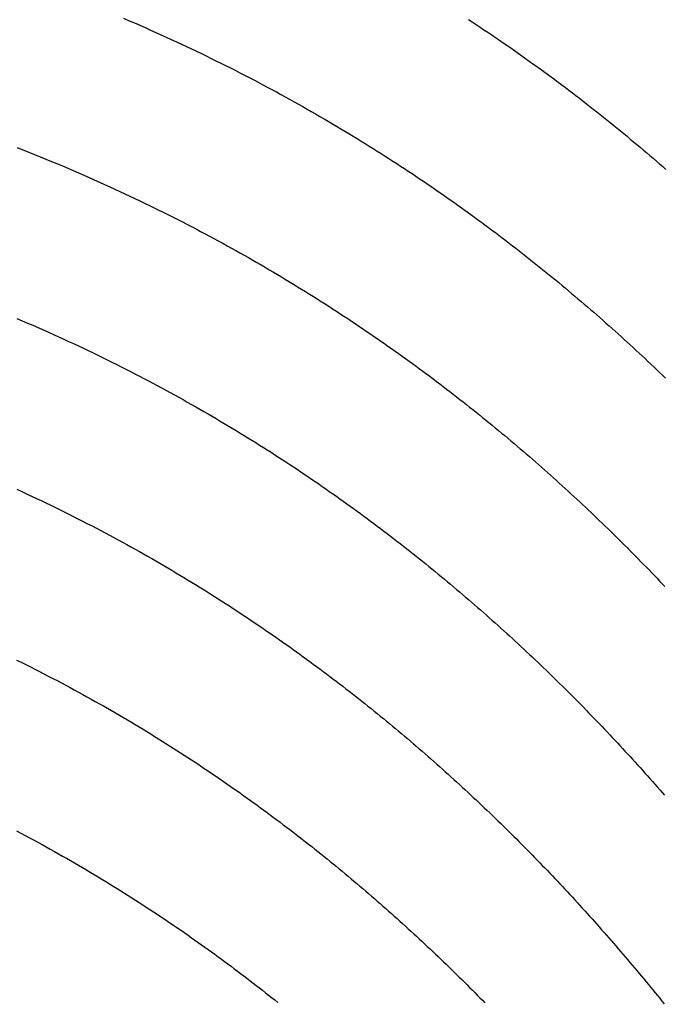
# Model space of a CAD drawing. Extents: x 201 to 397, y -170 to -3.
# Drawn here: x 322.34 to 343.72, y -93.46 to -60.91 of the extents above; entities that cross this region are included whole.
import ezdxf

# ---------------------------------------------------------------- set-up
doc = ezdxf.new("R2010")
doc.units = 0
doc.layers.add('MyLines', color=7, linetype='Continuous')

msp = doc.modelspace()

# ---------------------------------------------------------------- linework, layer by layer
at = {"layer": 'MyLines'}
for p, q in [((325.79, -60.868), (325.97, -60.946)), ((325.97, -60.946), (326.15, -61.023)), ((326.15, -61.023), (326.328, -61.1)), ((326.328, -61.1), (326.504, -61.178)), ((326.504, -61.178), (326.68, -61.256)), ((337.223, -60.902), (337.353, -60.988)), ((337.353, -60.988), (337.483, -61.073)), ((337.483, -61.073), (337.613, -61.159)), ((337.613, -61.159), (337.741, -61.245)), ((326.68, -61.256), (326.854, -61.333)), ((326.854, -61.333), (327.027, -61.411)), ((327.027, -61.411), (327.198, -61.489)), ((327.198, -61.489), (327.369, -61.567)), ((337.741, -61.245), (337.869, -61.331)), ((337.869, -61.331), (337.997, -61.417)), ((337.997, -61.417), (338.124, -61.503)), ((338.124, -61.503), (338.251, -61.589)), ((327.369, -61.567), (327.538, -61.646)), ((327.538, -61.646), (327.706, -61.724)), ((327.706, -61.724), (327.873, -61.802)), ((327.873, -61.802), (328.039, -61.881)), ((338.251, -61.589), (338.377, -61.676)), ((338.377, -61.676), (338.502, -61.762)), ((338.502, -61.762), (338.627, -61.849)), ((328.039, -61.881), (328.204, -61.959)), ((328.204, -61.959), (328.367, -62.038)), ((328.367, -62.038), (328.53, -62.117)), ((328.53, -62.117), (328.691, -62.196)), ((338.627, -61.849), (338.751, -61.936)), ((338.751, -61.936), (338.875, -62.023)), ((338.875, -62.023), (338.999, -62.11)), ((338.999, -62.11), (339.121, -62.197)), ((328.691, -62.196), (328.852, -62.275)), ((328.852, -62.275), (329.012, -62.354)), ((329.012, -62.354), (329.17, -62.433)), ((329.17, -62.433), (329.328, -62.512)), ((339.121, -62.197), (339.244, -62.284)), ((339.244, -62.284), (339.366, -62.372)), ((339.366, -62.372), (339.487, -62.459)), ((339.487, -62.459), (339.608, -62.547)), ((329.328, -62.512), (329.484, -62.592)), ((329.484, -62.592), (329.64, -62.671)), ((329.64, -62.671), (329.795, -62.751)), ((329.795, -62.751), (329.949, -62.83)), ((339.608, -62.547), (339.729, -62.635)), ((339.729, -62.635), (339.848, -62.723)), ((339.848, -62.723), (339.968, -62.811)), ((339.968, -62.811), (340.087, -62.899)), ((329.949, -62.83), (330.102, -62.91)), ((330.102, -62.91), (330.254, -62.99)), ((330.254, -62.99), (330.405, -63.07)), ((330.405, -63.07), (330.555, -63.15)), ((340.087, -62.899), (340.206, -62.987)), ((340.206, -62.987), (340.324, -63.076)), ((340.324, -63.076), (340.441, -63.164)), ((330.555, -63.15), (330.705, -63.23)), ((330.705, -63.23), (330.854, -63.311)), ((330.854, -63.311), (331.001, -63.391)), ((331.001, -63.391), (331.148, -63.471)), ((340.441, -63.164), (340.559, -63.253)), ((340.559, -63.253), (340.675, -63.342)), ((340.675, -63.342), (340.792, -63.43)), ((340.792, -63.43), (340.907, -63.519)), ((331.148, -63.471), (331.295, -63.552)), ((331.295, -63.552), (331.44, -63.633)), ((331.44, -63.633), (331.585, -63.714)), ((331.585, -63.714), (331.729, -63.794)), ((331.729, -63.794), (331.872, -63.875)), ((340.907, -63.519), (341.023, -63.609)), ((341.023, -63.609), (341.138, -63.698)), ((341.138, -63.698), (341.252, -63.787)), ((341.252, -63.787), (341.367, -63.877)), ((331.872, -63.875), (332.014, -63.957)), ((332.014, -63.957), (332.156, -64.038)), ((332.156, -64.038), (332.297, -64.119)), ((332.297, -64.119), (332.437, -64.201)), ((341.367, -63.877), (341.48, -63.966)), ((341.48, -63.966), (341.594, -64.056)), ((341.594, -64.056), (341.707, -64.146)), ((332.437, -64.201), (332.576, -64.282)), ((332.576, -64.282), (332.715, -64.364)), ((332.715, -64.364), (332.853, -64.445)), ((332.853, -64.445), (332.99, -64.527)), ((341.707, -64.146), (341.819, -64.236)), ((341.819, -64.236), (341.931, -64.326)), ((341.931, -64.326), (342.043, -64.417)), ((342.043, -64.417), (342.154, -64.507)), ((332.99, -64.527), (333.127, -64.609)), ((333.127, -64.609), (333.263, -64.691)), ((333.263, -64.691), (333.399, -64.773)), ((342.154, -64.507), (342.265, -64.598)), ((342.265, -64.598), (342.375, -64.688)), ((342.375, -64.688), (342.485, -64.779)), ((333.399, -64.773), (333.533, -64.856)), ((333.533, -64.856), (333.667, -64.938)), ((333.667, -64.938), (333.801, -65.02)), ((333.801, -65.02), (333.934, -65.103)), ((342.485, -64.779), (342.595, -64.87)), ((342.595, -64.87), (342.704, -64.961)), ((342.704, -64.961), (342.813, -65.052)), ((342.813, -65.052), (342.922, -65.143)), ((322.258, -65.156), (322.451, -65.232)), ((322.451, -65.232), (322.642, -65.308)), ((322.642, -65.308), (322.832, -65.383)), ((322.832, -65.383), (323.02, -65.459)), ((333.934, -65.103), (334.066, -65.186)), ((334.066, -65.186), (334.197, -65.268)), ((334.197, -65.268), (334.328, -65.351)), ((334.328, -65.351), (334.459, -65.434)), ((342.922, -65.143), (343.03, -65.235)), ((343.03, -65.235), (343.138, -65.326)), ((343.138, -65.326), (343.245, -65.418)), ((343.245, -65.418), (343.352, -65.51)), ((323.02, -65.459), (323.206, -65.535)), ((323.206, -65.535), (323.391, -65.611)), ((323.391, -65.611), (323.574, -65.687)), ((323.574, -65.687), (323.756, -65.763)), ((334.459, -65.434), (334.589, -65.517)), ((334.589, -65.517), (334.718, -65.601)), ((334.718, -65.601), (334.846, -65.684)), ((334.846, -65.684), (334.974, -65.767)), ((343.352, -65.51), (343.459, -65.602)), ((343.459, -65.602), (343.565, -65.694)), ((343.565, -65.694), (343.671, -65.786)), ((323.756, -65.763), (323.936, -65.839)), ((323.936, -65.839), (324.115, -65.916)), ((324.115, -65.916), (324.292, -65.992)), ((324.292, -65.992), (324.468, -66.069)), ((324.468, -66.069), (324.643, -66.145)), ((334.974, -65.767), (335.102, -65.851)), ((335.102, -65.851), (335.229, -65.934)), ((335.229, -65.934), (335.355, -66.018)), ((335.355, -66.018), (335.481, -66.102)), ((343.671, -65.786), (343.777, -65.878)), ((324.643, -66.145), (324.816, -66.222)), ((324.816, -66.222), (324.988, -66.299)), ((324.988, -66.299), (325.159, -66.376)), ((325.159, -66.376), (325.329, -66.453)), ((335.481, -66.102), (335.606, -66.186)), ((335.606, -66.186), (335.731, -66.27)), ((335.731, -66.27), (335.855, -66.354)), ((335.855, -66.354), (335.979, -66.438)), ((325.329, -66.453), (325.497, -66.53)), ((325.497, -66.53), (325.664, -66.607)), ((325.664, -66.607), (325.83, -66.684)), ((325.83, -66.684), (325.995, -66.761)), ((335.979, -66.438), (336.102, -66.523)), ((336.102, -66.523), (336.224, -66.607)), ((336.224, -66.607), (336.346, -66.692)), ((336.346, -66.692), (336.468, -66.777)), ((325.995, -66.761), (326.158, -66.839)), ((326.158, -66.839), (326.321, -66.916)), ((326.321, -66.916), (326.482, -66.994)), ((326.482, -66.994), (326.642, -67.071)), ((336.468, -66.777), (336.589, -66.861)), ((336.589, -66.861), (336.71, -66.946)), ((336.71, -66.946), (336.83, -67.031)), ((336.83, -67.031), (336.949, -67.116)), ((326.642, -67.071), (326.802, -67.149)), ((326.802, -67.149), (326.96, -67.227)), ((326.96, -67.227), (327.117, -67.305)), ((327.117, -67.305), (327.273, -67.383)), ((336.949, -67.116), (337.068, -67.202)), ((337.068, -67.202), (337.187, -67.287)), ((337.187, -67.287), (337.305, -67.372)), ((337.305, -67.372), (337.423, -67.458)), ((327.273, -67.383), (327.428, -67.461)), ((327.428, -67.461), (327.583, -67.539)), ((327.583, -67.539), (327.736, -67.618)), ((327.736, -67.618), (327.888, -67.696)), ((327.888, -67.696), (328.04, -67.775)), ((337.423, -67.458), (337.54, -67.544)), ((337.54, -67.544), (337.657, -67.629)), ((337.657, -67.629), (337.773, -67.715)), ((328.04, -67.775), (328.19, -67.853)), ((328.19, -67.853), (328.34, -67.932)), ((328.34, -67.932), (328.488, -68.011)), ((328.488, -68.011), (328.636, -68.089)), ((337.773, -67.715), (337.889, -67.801)), ((337.889, -67.801), (338.004, -67.887)), ((338.004, -67.887), (338.119, -67.973)), ((338.119, -67.973), (338.234, -68.06)), ((328.636, -68.089), (328.783, -68.168)), ((328.783, -68.168), (328.929, -68.247)), ((328.929, -68.247), (329.075, -68.327)), ((329.075, -68.327), (329.219, -68.406)), ((338.234, -68.06), (338.348, -68.146)), ((338.348, -68.146), (338.461, -68.233)), ((338.461, -68.233), (338.575, -68.319)), ((338.575, -68.319), (338.687, -68.406)), ((329.219, -68.406), (329.363, -68.485)), ((329.363, -68.485), (329.506, -68.564)), ((329.506, -68.564), (329.648, -68.644)), ((329.648, -68.644), (329.789, -68.724)), ((338.687, -68.406), (338.8, -68.493)), ((338.8, -68.493), (338.912, -68.58)), ((338.912, -68.58), (339.023, -68.667)), ((339.023, -68.667), (339.134, -68.754)), ((329.789, -68.724), (329.93, -68.803)), ((329.93, -68.803), (330.069, -68.883)), ((330.069, -68.883), (330.208, -68.963)), ((330.208, -68.963), (330.347, -69.043)), ((339.134, -68.754), (339.245, -68.842)), ((339.245, -68.842), (339.355, -68.929)), ((339.355, -68.929), (339.465, -69.017)), ((330.347, -69.043), (330.484, -69.123)), ((330.484, -69.123), (330.621, -69.203)), ((330.621, -69.203), (330.758, -69.283)), ((330.758, -69.283), (330.893, -69.364)), ((339.465, -69.017), (339.575, -69.104)), ((339.575, -69.104), (339.684, -69.192)), ((339.684, -69.192), (339.793, -69.28)), ((339.793, -69.28), (339.901, -69.368)), ((330.893, -69.364), (331.028, -69.444)), ((331.028, -69.444), (331.162, -69.525)), ((331.162, -69.525), (331.295, -69.605)), ((331.295, -69.605), (331.428, -69.686)), ((339.901, -69.368), (340.009, -69.456)), ((340.009, -69.456), (340.117, -69.544)), ((340.117, -69.544), (340.224, -69.632)), ((340.224, -69.632), (340.331, -69.721)), ((331.428, -69.686), (331.56, -69.767)), ((331.56, -69.767), (331.692, -69.848)), ((331.692, -69.848), (331.823, -69.928)), ((331.823, -69.928), (331.953, -70.01)), ((340.331, -69.721), (340.437, -69.809)), ((340.437, -69.809), (340.543, -69.898)), ((340.543, -69.898), (340.649, -69.987)), ((331.953, -70.01), (332.083, -70.091)), ((332.083, -70.091), (332.212, -70.172)), ((332.212, -70.172), (332.34, -70.253)), ((332.34, -70.253), (332.468, -70.335)), ((340.649, -69.987), (340.754, -70.076)), ((340.754, -70.076), (340.859, -70.165)), ((340.859, -70.165), (340.964, -70.254)), ((340.964, -70.254), (341.068, -70.343)), ((332.468, -70.335), (332.595, -70.416)), ((332.595, -70.416), (332.722, -70.498)), ((332.722, -70.498), (332.848, -70.58)), ((332.848, -70.58), (332.973, -70.662)), ((341.068, -70.343), (341.172, -70.432)), ((341.172, -70.432), (341.276, -70.522)), ((341.276, -70.522), (341.379, -70.611)), ((341.379, -70.611), (341.482, -70.701)), ((322.25, -70.819), (322.428, -70.895)), ((322.428, -70.895), (322.604, -70.97)), ((332.973, -70.662), (333.098, -70.743)), ((333.098, -70.743), (333.223, -70.826)), ((333.223, -70.826), (333.347, -70.908)), ((333.347, -70.908), (333.47, -70.99)), ((341.482, -70.701), (341.584, -70.791)), ((341.584, -70.791), (341.686, -70.881)), ((341.686, -70.881), (341.788, -70.971)), ((322.604, -70.97), (322.779, -71.046)), ((322.779, -71.046), (322.953, -71.122)), ((322.953, -71.122), (323.125, -71.198)), ((323.125, -71.198), (323.296, -71.273)), ((323.296, -71.273), (323.465, -71.35)), ((333.47, -70.99), (333.593, -71.072)), ((333.593, -71.072), (333.715, -71.155)), ((333.715, -71.155), (333.836, -71.237)), ((333.836, -71.237), (333.958, -71.32)), ((341.788, -70.971), (341.89, -71.061)), ((341.89, -71.061), (341.991, -71.151)), ((341.991, -71.151), (342.092, -71.241)), ((342.092, -71.241), (342.192, -71.332)), ((323.465, -71.35), (323.633, -71.426)), ((323.633, -71.426), (323.8, -71.502)), ((323.8, -71.502), (323.965, -71.578)), ((323.965, -71.578), (324.13, -71.654)), ((333.958, -71.32), (334.078, -71.402)), ((334.078, -71.402), (334.198, -71.485)), ((334.198, -71.485), (334.318, -71.568)), ((334.318, -71.568), (334.437, -71.651)), ((342.192, -71.332), (342.293, -71.422)), ((342.293, -71.422), (342.392, -71.513)), ((342.392, -71.513), (342.492, -71.604)), ((342.492, -71.604), (342.591, -71.695)), ((324.13, -71.654), (324.293, -71.731)), ((324.293, -71.731), (324.455, -71.807)), ((324.455, -71.807), (324.616, -71.884)), ((324.616, -71.884), (324.775, -71.961)), ((334.437, -71.651), (334.556, -71.734)), ((334.556, -71.734), (334.674, -71.817)), ((334.674, -71.817), (334.791, -71.9)), ((334.791, -71.9), (334.909, -71.984)), ((342.591, -71.695), (342.69, -71.786)), ((342.69, -71.786), (342.789, -71.877)), ((342.789, -71.877), (342.887, -71.968)), ((324.775, -71.961), (324.934, -72.037)), ((324.934, -72.037), (325.092, -72.114)), ((325.092, -72.114), (325.248, -72.191)), ((325.248, -72.191), (325.403, -72.268)), ((334.909, -71.984), (335.025, -72.067)), ((335.025, -72.067), (335.141, -72.151)), ((335.141, -72.151), (335.257, -72.235)), ((335.257, -72.235), (335.372, -72.318)), ((342.887, -71.968), (342.985, -72.06)), ((342.985, -72.06), (343.083, -72.151)), ((343.083, -72.151), (343.18, -72.243)), ((343.18, -72.243), (343.277, -72.334)), ((325.403, -72.268), (325.558, -72.345)), ((325.558, -72.345), (325.711, -72.422)), ((325.711, -72.422), (325.863, -72.5)), ((325.863, -72.5), (326.015, -72.577)), ((326.015, -72.577), (326.165, -72.654)), ((335.372, -72.318), (335.487, -72.402)), ((335.487, -72.402), (335.602, -72.486)), ((335.602, -72.486), (335.715, -72.57)), ((335.715, -72.57), (335.829, -72.654)), ((343.277, -72.334), (343.374, -72.426)), ((343.374, -72.426), (343.471, -72.518)), ((343.471, -72.518), (343.567, -72.61)), ((326.165, -72.654), (326.315, -72.732)), ((326.315, -72.732), (326.463, -72.809)), ((326.463, -72.809), (326.611, -72.887)), ((326.611, -72.887), (326.758, -72.965)), ((335.829, -72.654), (335.942, -72.738)), ((335.942, -72.738), (336.054, -72.823)), ((336.054, -72.823), (336.167, -72.907)), ((336.167, -72.907), (336.278, -72.992)), ((343.567, -72.61), (343.663, -72.703)), ((343.663, -72.703), (343.758, -72.795)), ((326.758, -72.965), (326.904, -73.043)), ((326.904, -73.043), (327.049, -73.121)), ((327.049, -73.121), (327.193, -73.199)), ((327.193, -73.199), (327.336, -73.277)), ((336.278, -72.992), (336.39, -73.076)), ((336.39, -73.076), (336.5, -73.161)), ((336.5, -73.161), (336.611, -73.246)), ((327.336, -73.277), (327.478, -73.355)), ((327.478, -73.355), (327.62, -73.433)), ((327.62, -73.433), (327.761, -73.511)), ((327.761, -73.511), (327.901, -73.59)), ((336.611, -73.246), (336.721, -73.331)), ((336.721, -73.331), (336.831, -73.416)), ((336.831, -73.416), (336.94, -73.501)), ((336.94, -73.501), (337.049, -73.586)), ((327.901, -73.59), (328.04, -73.668)), ((328.04, -73.668), (328.179, -73.747)), ((328.179, -73.747), (328.316, -73.826)), ((328.316, -73.826), (328.453, -73.904)), ((337.049, -73.586), (337.157, -73.672)), ((337.157, -73.672), (337.265, -73.757)), ((337.265, -73.757), (337.373, -73.842)), ((337.373, -73.842), (337.48, -73.928)), ((328.453, -73.904), (328.59, -73.983)), ((328.59, -73.983), (328.725, -74.062)), ((328.725, -74.062), (328.86, -74.141)), ((328.86, -74.141), (328.994, -74.22)), ((337.48, -73.928), (337.587, -74.014)), ((337.587, -74.014), (337.693, -74.1)), ((337.693, -74.1), (337.799, -74.186)), ((337.799, -74.186), (337.905, -74.272)), ((328.994, -74.22), (329.127, -74.299)), ((329.127, -74.299), (329.26, -74.379)), ((329.26, -74.379), (329.392, -74.458)), ((329.392, -74.458), (329.523, -74.537)), ((329.523, -74.537), (329.654, -74.617)), ((337.905, -74.272), (338.01, -74.358)), ((338.01, -74.358), (338.115, -74.444)), ((338.115, -74.444), (338.22, -74.53)), ((338.22, -74.53), (338.324, -74.617)), ((329.654, -74.617), (329.784, -74.696)), ((329.784, -74.696), (329.913, -74.776)), ((329.913, -74.776), (330.042, -74.856)), ((330.042, -74.856), (330.17, -74.936)), ((338.324, -74.617), (338.428, -74.703)), ((338.428, -74.703), (338.531, -74.79)), ((338.531, -74.79), (338.635, -74.876)), ((330.17, -74.936), (330.298, -75.016)), ((330.298, -75.016), (330.425, -75.096)), ((330.425, -75.096), (330.551, -75.176)), ((330.551, -75.176), (330.677, -75.256)), ((338.635, -74.876), (338.737, -74.963)), ((338.737, -74.963), (338.84, -75.05)), ((338.84, -75.05), (338.942, -75.137)), ((338.942, -75.137), (339.044, -75.224)), ((330.677, -75.256), (330.802, -75.336)), ((330.802, -75.336), (330.926, -75.417)), ((330.926, -75.417), (331.05, -75.497)), ((331.05, -75.497), (331.173, -75.578)), ((339.044, -75.224), (339.145, -75.312)), ((339.145, -75.312), (339.246, -75.399)), ((339.246, -75.399), (339.347, -75.486)), ((339.347, -75.486), (339.447, -75.574)), ((331.173, -75.578), (331.296, -75.658)), ((331.296, -75.658), (331.418, -75.739)), ((331.418, -75.739), (331.54, -75.82)), ((331.54, -75.82), (331.661, -75.901)), ((339.447, -75.574), (339.547, -75.661)), ((339.547, -75.661), (339.647, -75.749)), ((339.647, -75.749), (339.746, -75.837)), ((339.746, -75.837), (339.846, -75.925)), ((331.661, -75.901), (331.782, -75.982)), ((331.782, -75.982), (331.902, -76.063)), ((331.902, -76.063), (332.021, -76.144)), ((332.021, -76.144), (332.14, -76.225)), ((339.846, -75.925), (339.944, -76.013)), ((339.944, -76.013), (340.043, -76.101)), ((340.043, -76.101), (340.141, -76.189)), ((322.244, -76.482), (322.409, -76.557)), ((332.14, -76.225), (332.259, -76.306)), ((332.259, -76.306), (332.377, -76.388)), ((332.377, -76.388), (332.494, -76.469)), ((332.494, -76.469), (332.611, -76.551)), ((340.141, -76.189), (340.239, -76.278)), ((340.239, -76.278), (340.336, -76.366)), ((340.336, -76.366), (340.433, -76.455)), ((340.433, -76.455), (340.53, -76.543)), ((322.409, -76.557), (322.572, -76.633)), ((322.572, -76.633), (322.735, -76.709)), ((322.735, -76.709), (322.896, -76.784)), ((322.896, -76.784), (323.055, -76.86)), ((332.611, -76.551), (332.728, -76.632)), ((332.728, -76.632), (332.844, -76.714)), ((332.844, -76.714), (332.959, -76.796)), ((332.959, -76.796), (333.074, -76.878)), ((340.53, -76.543), (340.627, -76.632)), ((340.627, -76.632), (340.723, -76.721)), ((340.723, -76.721), (340.819, -76.81)), ((340.819, -76.81), (340.915, -76.899)), ((323.055, -76.86), (323.214, -76.936)), ((323.214, -76.936), (323.371, -77.012)), ((323.371, -77.012), (323.528, -77.088)), ((323.528, -77.088), (323.683, -77.164)), ((333.074, -76.878), (333.189, -76.96)), ((333.189, -76.96), (333.303, -77.042)), ((333.303, -77.042), (333.416, -77.124)), ((333.416, -77.124), (333.53, -77.206)), ((340.915, -76.899), (341.01, -76.988)), ((341.01, -76.988), (341.105, -77.077)), ((341.105, -77.077), (341.2, -77.167)), ((323.683, -77.164), (323.837, -77.24)), ((323.837, -77.24), (323.99, -77.317)), ((323.99, -77.317), (324.142, -77.393)), ((324.142, -77.393), (324.293, -77.47)), ((333.53, -77.206), (333.642, -77.289)), ((333.642, -77.289), (333.755, -77.371)), ((333.755, -77.371), (333.866, -77.454)), ((333.866, -77.454), (333.978, -77.536)), ((341.2, -77.167), (341.295, -77.256)), ((341.295, -77.256), (341.389, -77.346)), ((341.389, -77.346), (341.483, -77.435)), ((341.483, -77.435), (341.576, -77.525)), ((324.293, -77.47), (324.443, -77.546)), ((324.443, -77.546), (324.592, -77.623)), ((324.592, -77.623), (324.741, -77.699)), ((324.741, -77.699), (324.888, -77.776)), ((324.888, -77.776), (325.034, -77.853)), ((333.978, -77.536), (334.089, -77.619)), ((334.089, -77.619), (334.199, -77.702)), ((334.199, -77.702), (334.309, -77.785)), ((334.309, -77.785), (334.419, -77.868)), ((341.576, -77.525), (341.67, -77.615)), ((341.67, -77.615), (341.763, -77.705)), ((341.763, -77.705), (341.856, -77.795)), ((325.034, -77.853), (325.179, -77.93)), ((325.179, -77.93), (325.323, -78.007)), ((325.323, -78.007), (325.467, -78.084)), ((325.467, -78.084), (325.61, -78.161)), ((334.419, -77.868), (334.528, -77.951)), ((334.528, -77.951), (334.637, -78.034)), ((334.637, -78.034), (334.745, -78.117)), ((334.745, -78.117), (334.853, -78.2)), ((341.856, -77.795), (341.948, -77.885)), ((341.948, -77.885), (342.04, -77.976)), ((342.04, -77.976), (342.132, -78.066)), ((342.132, -78.066), (342.224, -78.156)), ((325.61, -78.161), (325.751, -78.238)), ((325.751, -78.238), (325.892, -78.315)), ((325.892, -78.315), (326.032, -78.393)), ((326.032, -78.393), (326.171, -78.47)), ((334.853, -78.2), (334.961, -78.284)), ((334.961, -78.284), (335.068, -78.367)), ((335.068, -78.367), (335.175, -78.451)), ((342.224, -78.156), (342.315, -78.247)), ((342.315, -78.247), (342.407, -78.338)), ((342.407, -78.338), (342.497, -78.429)), ((342.497, -78.429), (342.588, -78.52)), ((326.171, -78.47), (326.31, -78.548)), ((326.31, -78.548), (326.447, -78.625)), ((326.447, -78.625), (326.584, -78.703)), ((326.584, -78.703), (326.72, -78.781)), ((335.175, -78.451), (335.281, -78.535)), ((335.281, -78.535), (335.387, -78.618)), ((335.387, -78.618), (335.493, -78.702)), ((335.493, -78.702), (335.598, -78.786)), ((342.588, -78.52), (342.678, -78.611)), ((342.678, -78.611), (342.768, -78.702)), ((342.768, -78.702), (342.858, -78.793)), ((326.72, -78.781), (326.856, -78.858)), ((326.856, -78.858), (326.99, -78.936)), ((326.99, -78.936), (327.124, -79.014)), ((327.124, -79.014), (327.257, -79.092)), ((327.257, -79.092), (327.389, -79.17)), ((335.598, -78.786), (335.703, -78.87)), ((335.703, -78.87), (335.807, -78.954)), ((335.807, -78.954), (335.911, -79.039)), ((335.911, -79.039), (336.015, -79.123)), ((342.858, -78.793), (342.948, -78.884)), ((342.948, -78.884), (343.037, -78.976)), ((343.037, -78.976), (343.126, -79.067)), ((343.126, -79.067), (343.215, -79.159)), ((327.389, -79.17), (327.521, -79.249)), ((327.521, -79.249), (327.652, -79.327)), ((327.652, -79.327), (327.782, -79.405)), ((327.782, -79.405), (327.912, -79.484)), ((336.015, -79.123), (336.118, -79.207)), ((336.118, -79.207), (336.221, -79.292)), ((336.221, -79.292), (336.324, -79.376)), ((336.324, -79.376), (336.426, -79.461)), ((343.215, -79.159), (343.304, -79.251)), ((343.304, -79.251), (343.392, -79.343)), ((343.392, -79.343), (343.48, -79.435)), ((327.912, -79.484), (328.041, -79.562)), ((328.041, -79.562), (328.169, -79.641)), ((328.169, -79.641), (328.297, -79.719)), ((328.297, -79.719), (328.424, -79.798)), ((336.426, -79.461), (336.528, -79.546)), ((336.528, -79.546), (336.629, -79.631)), ((336.629, -79.631), (336.731, -79.716)), ((336.731, -79.716), (336.831, -79.801)), ((343.48, -79.435), (343.568, -79.527)), ((343.568, -79.527), (343.655, -79.619)), ((343.655, -79.619), (343.743, -79.711)), ((328.424, -79.798), (328.55, -79.877)), ((328.55, -79.877), (328.676, -79.956)), ((328.676, -79.956), (328.801, -80.035)), ((328.801, -80.035), (328.925, -80.114)), ((336.831, -79.801), (336.932, -79.886)), ((336.932, -79.886), (337.032, -79.971)), ((337.032, -79.971), (337.132, -80.056)), ((337.132, -80.056), (337.231, -80.142)), ((328.925, -80.114), (329.049, -80.193)), ((329.049, -80.193), (329.172, -80.272)), ((329.172, -80.272), (329.295, -80.351)), ((329.295, -80.351), (329.417, -80.431)), ((337.231, -80.142), (337.33, -80.227)), ((337.33, -80.227), (337.429, -80.313)), ((337.429, -80.313), (337.528, -80.398)), ((329.417, -80.431), (329.539, -80.51)), ((329.539, -80.51), (329.659, -80.59)), ((329.659, -80.59), (329.78, -80.669)), ((329.78, -80.669), (329.9, -80.749)), ((337.528, -80.398), (337.626, -80.484)), ((337.626, -80.484), (337.724, -80.57)), ((337.724, -80.57), (337.821, -80.656)), ((337.821, -80.656), (337.918, -80.742)), ((329.9, -80.749), (330.019, -80.829)), ((330.019, -80.829), (330.138, -80.909)), ((330.138, -80.909), (330.256, -80.989)), ((330.256, -80.989), (330.374, -81.069)), ((337.918, -80.742), (338.015, -80.828)), ((338.015, -80.828), (338.112, -80.914)), ((338.112, -80.914), (338.208, -81.001)), ((338.208, -81.001), (338.304, -81.087)), ((330.374, -81.069), (330.491, -81.149)), ((330.491, -81.149), (330.607, -81.229)), ((330.607, -81.229), (330.724, -81.309)), ((330.724, -81.309), (330.839, -81.389)), ((338.304, -81.087), (338.4, -81.173)), ((338.4, -81.173), (338.495, -81.26)), ((338.495, -81.26), (338.59, -81.347)), ((338.59, -81.347), (338.685, -81.433)), ((330.839, -81.389), (330.954, -81.47)), ((330.954, -81.47), (331.069, -81.55)), ((331.069, -81.55), (331.183, -81.631)), ((331.183, -81.631), (331.297, -81.711)), ((338.685, -81.433), (338.779, -81.52)), ((338.779, -81.52), (338.873, -81.607)), ((338.873, -81.607), (338.967, -81.694)), ((338.967, -81.694), (339.061, -81.782)), ((331.297, -81.711), (331.41, -81.792)), ((331.41, -81.792), (331.523, -81.873)), ((331.523, -81.873), (331.635, -81.954)), ((331.635, -81.954), (331.747, -82.035)), ((339.061, -81.782), (339.154, -81.869)), ((339.154, -81.869), (339.247, -81.956)), ((339.247, -81.956), (339.34, -82.043)), ((322.239, -82.144), (322.392, -82.22)), ((322.392, -82.22), (322.545, -82.296)), ((322.545, -82.296), (322.696, -82.371)), ((331.747, -82.035), (331.858, -82.116)), ((331.858, -82.116), (331.969, -82.197)), ((331.969, -82.197), (332.079, -82.278)), ((332.079, -82.278), (332.189, -82.359)), ((339.34, -82.043), (339.432, -82.131)), ((339.432, -82.131), (339.524, -82.219)), ((339.524, -82.219), (339.616, -82.306)), ((339.616, -82.306), (339.708, -82.394)), ((322.696, -82.371), (322.846, -82.447)), ((322.846, -82.447), (322.995, -82.523)), ((322.995, -82.523), (323.143, -82.599)), ((323.143, -82.599), (323.291, -82.675)), ((323.291, -82.675), (323.437, -82.751)), ((332.189, -82.359), (332.299, -82.44)), ((332.299, -82.44), (332.408, -82.522)), ((332.408, -82.522), (332.517, -82.603)), ((332.517, -82.603), (332.625, -82.685)), ((339.708, -82.394), (339.799, -82.482)), ((339.799, -82.482), (339.89, -82.57)), ((339.89, -82.57), (339.981, -82.658)), ((339.981, -82.658), (340.071, -82.746)), ((323.437, -82.751), (323.582, -82.827)), ((323.582, -82.827), (323.726, -82.903)), ((323.726, -82.903), (323.869, -82.979)), ((323.869, -82.979), (324.012, -83.055)), ((332.625, -82.685), (332.733, -82.767)), ((332.733, -82.767), (332.84, -82.848)), ((332.84, -82.848), (332.947, -82.93)), ((332.947, -82.93), (333.054, -83.012)), ((340.071, -82.746), (340.161, -82.834)), ((340.161, -82.834), (340.251, -82.923)), ((340.251, -82.923), (340.341, -83.011)), ((324.012, -83.055), (324.153, -83.132)), ((324.153, -83.132), (324.294, -83.208)), ((324.294, -83.208), (324.434, -83.285)), ((324.434, -83.285), (324.572, -83.361)), ((333.054, -83.012), (333.16, -83.094)), ((333.16, -83.094), (333.265, -83.176)), ((333.265, -83.176), (333.371, -83.258)), ((333.371, -83.258), (333.476, -83.341)), ((340.341, -83.011), (340.43, -83.1)), ((340.43, -83.1), (340.52, -83.188)), ((340.52, -83.188), (340.608, -83.277)), ((340.608, -83.277), (340.697, -83.366)), ((324.572, -83.361), (324.71, -83.438)), ((324.71, -83.438), (324.848, -83.515)), ((324.848, -83.515), (324.984, -83.592)), ((324.984, -83.592), (325.12, -83.668)), ((333.476, -83.341), (333.58, -83.423)), ((333.58, -83.423), (333.685, -83.505)), ((333.685, -83.505), (333.788, -83.588)), ((333.788, -83.588), (333.892, -83.67)), ((340.697, -83.366), (340.785, -83.455)), ((340.785, -83.455), (340.874, -83.544)), ((340.874, -83.544), (340.962, -83.633)), ((340.962, -83.633), (341.049, -83.722)), ((325.12, -83.668), (325.254, -83.745)), ((325.254, -83.745), (325.388, -83.822)), ((325.388, -83.822), (325.522, -83.899)), ((325.522, -83.899), (325.654, -83.977)), ((325.654, -83.977), (325.786, -84.054)), ((333.892, -83.67), (333.995, -83.753)), ((333.995, -83.753), (334.097, -83.836)), ((334.097, -83.836), (334.2, -83.918)), ((334.2, -83.918), (334.302, -84.001)), ((341.049, -83.722), (341.137, -83.812)), ((341.137, -83.812), (341.224, -83.901)), ((341.224, -83.901), (341.311, -83.99)), ((325.786, -84.054), (325.917, -84.131)), ((325.917, -84.131), (326.047, -84.208)), ((326.047, -84.208), (326.177, -84.286)), ((326.177, -84.286), (326.305, -84.363)), ((334.302, -84.001), (334.403, -84.084)), ((334.403, -84.084), (334.504, -84.167)), ((334.504, -84.167), (334.605, -84.25)), ((334.605, -84.25), (334.706, -84.334)), ((341.311, -83.99), (341.397, -84.08)), ((341.397, -84.08), (341.484, -84.17)), ((341.484, -84.17), (341.57, -84.26)), ((341.57, -84.26), (341.656, -84.349)), ((326.305, -84.363), (326.434, -84.441)), ((326.434, -84.441), (326.561, -84.519)), ((326.561, -84.519), (326.688, -84.596)), ((326.688, -84.596), (326.814, -84.674)), ((334.706, -84.334), (334.806, -84.417)), ((334.806, -84.417), (334.906, -84.5)), ((334.906, -84.5), (335.005, -84.584)), ((335.005, -84.584), (335.104, -84.667)), ((341.656, -84.349), (341.741, -84.439)), ((341.741, -84.439), (341.827, -84.529)), ((341.827, -84.529), (341.912, -84.62)), ((341.912, -84.62), (341.997, -84.71)), ((326.814, -84.674), (326.94, -84.752)), ((326.94, -84.752), (327.064, -84.83)), ((327.064, -84.83), (327.189, -84.908)), ((327.189, -84.908), (327.312, -84.986)), ((335.104, -84.667), (335.203, -84.751)), ((335.203, -84.751), (335.301, -84.835)), ((335.301, -84.835), (335.399, -84.918)), ((335.399, -84.918), (335.497, -85.002)), ((341.997, -84.71), (342.082, -84.8)), ((342.082, -84.8), (342.166, -84.891)), ((342.166, -84.891), (342.25, -84.981)), ((327.312, -84.986), (327.435, -85.064)), ((327.435, -85.064), (327.558, -85.142)), ((327.558, -85.142), (327.679, -85.221)), ((327.679, -85.221), (327.801, -85.299)), ((335.497, -85.002), (335.595, -85.086)), ((335.595, -85.086), (335.692, -85.17)), ((335.692, -85.17), (335.788, -85.254)), ((335.788, -85.254), (335.885, -85.339)), ((342.25, -84.981), (342.335, -85.072)), ((342.335, -85.072), (342.418, -85.163)), ((342.418, -85.163), (342.502, -85.253)), ((342.502, -85.253), (342.585, -85.344)), ((327.801, -85.299), (327.921, -85.377)), ((327.921, -85.377), (328.041, -85.456)), ((328.041, -85.456), (328.161, -85.535)), ((328.161, -85.535), (328.279, -85.613)), ((335.885, -85.339), (335.981, -85.423)), ((335.981, -85.423), (336.077, -85.507)), ((336.077, -85.507), (336.172, -85.592)), ((336.172, -85.592), (336.267, -85.676)), ((342.585, -85.344), (342.668, -85.435)), ((342.668, -85.435), (342.751, -85.527)), ((342.751, -85.527), (342.834, -85.618)), ((328.279, -85.613), (328.398, -85.692)), ((328.398, -85.692), (328.516, -85.771)), ((328.516, -85.771), (328.633, -85.85)), ((328.633, -85.85), (328.749, -85.929)), ((328.749, -85.929), (328.866, -86.008)), ((336.267, -85.676), (336.362, -85.761)), ((336.362, -85.761), (336.457, -85.846)), ((336.457, -85.846), (336.551, -85.93)), ((342.834, -85.618), (342.917, -85.709)), ((342.917, -85.709), (342.999, -85.801)), ((342.999, -85.801), (343.081, -85.892)), ((343.081, -85.892), (343.163, -85.984)), ((328.866, -86.008), (328.981, -86.087)), ((328.981, -86.087), (329.096, -86.166)), ((329.096, -86.166), (329.211, -86.245)), ((329.211, -86.245), (329.325, -86.324)), ((336.551, -85.93), (336.645, -86.015)), ((336.645, -86.015), (336.739, -86.1)), ((336.739, -86.1), (336.832, -86.185)), ((336.832, -86.185), (336.925, -86.27)), ((343.163, -85.984), (343.244, -86.075)), ((343.244, -86.075), (343.326, -86.167)), ((343.326, -86.167), (343.407, -86.259)), ((329.325, -86.324), (329.438, -86.404)), ((329.438, -86.404), (329.552, -86.483)), ((329.552, -86.483), (329.664, -86.563)), ((329.664, -86.563), (329.776, -86.642)), ((336.925, -86.27), (337.018, -86.356)), ((337.018, -86.356), (337.11, -86.441)), ((337.11, -86.441), (337.203, -86.526)), ((337.203, -86.526), (337.294, -86.612)), ((343.407, -86.259), (343.488, -86.351)), ((343.488, -86.351), (343.569, -86.443)), ((343.569, -86.443), (343.649, -86.535)), ((343.649, -86.535), (343.73, -86.628)), ((329.776, -86.642), (329.888, -86.722)), ((329.888, -86.722), (329.999, -86.802)), ((329.999, -86.802), (330.11, -86.882)), ((330.11, -86.882), (330.22, -86.961)), ((337.294, -86.612), (337.386, -86.697)), ((337.386, -86.697), (337.477, -86.783)), ((337.477, -86.783), (337.568, -86.869)), ((337.568, -86.869), (337.659, -86.954)), ((330.22, -86.961), (330.33, -87.041)), ((330.33, -87.041), (330.439, -87.121)), ((330.439, -87.121), (330.548, -87.202)), ((330.548, -87.202), (330.656, -87.282)), ((337.659, -86.954), (337.75, -87.04)), ((337.75, -87.04), (337.84, -87.126)), ((337.84, -87.126), (337.93, -87.212)), ((337.93, -87.212), (338.02, -87.298)), ((330.656, -87.282), (330.764, -87.362)), ((330.764, -87.362), (330.872, -87.442)), ((330.872, -87.442), (330.979, -87.523)), ((330.979, -87.523), (331.085, -87.603)), ((338.02, -87.298), (338.109, -87.385)), ((338.109, -87.385), (338.198, -87.471)), ((338.198, -87.471), (338.287, -87.557)), ((322.234, -87.807), (322.378, -87.883)), ((331.085, -87.603), (331.192, -87.684)), ((331.192, -87.684), (331.297, -87.764)), ((331.297, -87.764), (331.403, -87.845)), ((331.403, -87.845), (331.508, -87.926)), ((338.287, -87.557), (338.376, -87.644)), ((338.376, -87.644), (338.464, -87.73)), ((338.464, -87.73), (338.552, -87.817)), ((338.552, -87.817), (338.64, -87.904)), ((322.378, -87.883), (322.52, -87.958)), ((322.52, -87.958), (322.662, -88.034)), ((322.662, -88.034), (322.803, -88.11)), ((322.803, -88.11), (322.943, -88.185)), ((322.943, -88.185), (323.082, -88.261)), ((331.508, -87.926), (331.612, -88.007)), ((331.612, -88.007), (331.716, -88.088)), ((331.716, -88.088), (331.82, -88.169)), ((331.82, -88.169), (331.924, -88.25)), ((338.64, -87.904), (338.727, -87.991)), ((338.727, -87.991), (338.815, -88.077)), ((338.815, -88.077), (338.902, -88.164)), ((338.902, -88.164), (338.989, -88.252)), ((323.082, -88.261), (323.22, -88.337)), ((323.22, -88.337), (323.357, -88.413)), ((323.357, -88.413), (323.493, -88.489)), ((323.493, -88.489), (323.629, -88.565)), ((331.924, -88.25), (332.027, -88.331)), ((332.027, -88.331), (332.129, -88.412)), ((332.129, -88.412), (332.231, -88.493)), ((332.231, -88.493), (332.333, -88.575)), ((338.989, -88.252), (339.075, -88.339)), ((339.075, -88.339), (339.162, -88.426)), ((339.162, -88.426), (339.248, -88.513)), ((339.248, -88.513), (339.334, -88.601)), ((323.629, -88.565), (323.764, -88.642)), ((323.764, -88.642), (323.897, -88.718)), ((323.897, -88.718), (324.03, -88.794)), ((324.03, -88.794), (324.163, -88.871)), ((332.333, -88.575), (332.435, -88.656)), ((332.435, -88.656), (332.536, -88.738)), ((332.536, -88.738), (332.637, -88.819)), ((332.637, -88.819), (332.737, -88.901)), ((339.334, -88.601), (339.419, -88.688)), ((339.419, -88.688), (339.504, -88.776)), ((339.504, -88.776), (339.59, -88.863)), ((324.163, -88.871), (324.294, -88.947)), ((324.294, -88.947), (324.425, -89.024)), ((324.425, -89.024), (324.555, -89.1)), ((324.555, -89.1), (324.684, -89.177)), ((324.684, -89.177), (324.813, -89.253)), ((332.737, -88.901), (332.837, -88.983)), ((332.837, -88.983), (332.937, -89.065)), ((332.937, -89.065), (333.036, -89.146)), ((333.036, -89.146), (333.135, -89.228)), ((339.59, -88.863), (339.674, -88.951)), ((339.674, -88.951), (339.759, -89.039)), ((339.759, -89.039), (339.844, -89.127)), ((339.844, -89.127), (339.928, -89.215)), ((324.813, -89.253), (324.94, -89.33)), ((324.94, -89.33), (325.068, -89.407)), ((325.068, -89.407), (325.194, -89.484)), ((325.194, -89.484), (325.32, -89.561)), ((333.135, -89.228), (333.233, -89.31)), ((333.233, -89.31), (333.331, -89.393)), ((333.331, -89.393), (333.429, -89.475)), ((333.429, -89.475), (333.527, -89.557)), ((339.928, -89.215), (340.012, -89.303)), ((340.012, -89.303), (340.095, -89.391)), ((340.095, -89.391), (340.179, -89.48)), ((340.179, -89.48), (340.262, -89.568)), ((325.32, -89.561), (325.445, -89.638)), ((325.445, -89.638), (325.569, -89.715)), ((325.569, -89.715), (325.693, -89.792)), ((325.693, -89.792), (325.816, -89.87)), ((333.527, -89.557), (333.624, -89.639)), ((333.624, -89.639), (333.721, -89.722)), ((333.721, -89.722), (333.817, -89.804)), ((333.817, -89.804), (333.914, -89.887)), ((340.262, -89.568), (340.345, -89.657)), ((340.345, -89.657), (340.428, -89.745)), ((340.428, -89.745), (340.51, -89.834)), ((340.51, -89.834), (340.593, -89.922)), ((325.816, -89.87), (325.938, -89.947)), ((325.938, -89.947), (326.06, -90.024)), ((326.06, -90.024), (326.181, -90.102)), ((326.181, -90.102), (326.302, -90.179)), ((333.914, -89.887), (334.01, -89.97)), ((334.01, -89.97), (334.105, -90.052)), ((334.105, -90.052), (334.2, -90.135)), ((334.2, -90.135), (334.295, -90.218)), ((340.593, -89.922), (340.675, -90.011)), ((340.675, -90.011), (340.757, -90.1)), ((340.757, -90.1), (340.839, -90.189)), ((326.302, -90.179), (326.422, -90.257)), ((326.422, -90.257), (326.541, -90.334)), ((326.541, -90.334), (326.66, -90.412)), ((326.66, -90.412), (326.778, -90.49)), ((334.295, -90.218), (334.39, -90.301)), ((334.39, -90.301), (334.484, -90.384)), ((334.484, -90.384), (334.578, -90.467)), ((334.578, -90.467), (334.672, -90.55)), ((340.839, -90.189), (340.92, -90.278)), ((340.92, -90.278), (341.001, -90.367)), ((341.001, -90.367), (341.082, -90.457)), ((341.082, -90.457), (341.163, -90.546)), ((326.778, -90.49), (326.896, -90.568)), ((326.896, -90.568), (327.013, -90.646)), ((327.013, -90.646), (327.129, -90.724)), ((327.129, -90.724), (327.245, -90.802)), ((327.245, -90.802), (327.36, -90.88)), ((334.672, -90.55), (334.765, -90.634)), ((334.765, -90.634), (334.858, -90.717)), ((334.858, -90.717), (334.951, -90.8)), ((334.951, -90.8), (335.043, -90.884)), ((341.163, -90.546), (341.244, -90.635)), ((341.244, -90.635), (341.324, -90.725)), ((341.324, -90.725), (341.404, -90.815)), ((327.36, -90.88), (327.475, -90.958)), ((327.475, -90.958), (327.59, -91.036)), ((327.59, -91.036), (327.703, -91.114)), ((327.703, -91.114), (327.817, -91.193)), ((335.043, -90.884), (335.135, -90.967)), ((335.135, -90.967), (335.227, -91.051)), ((335.227, -91.051), (335.319, -91.135)), ((335.319, -91.135), (335.41, -91.219)), ((341.404, -90.815), (341.484, -90.904)), ((341.484, -90.904), (341.564, -90.994)), ((341.564, -90.994), (341.644, -91.084)), ((341.644, -91.084), (341.723, -91.174)), ((327.817, -91.193), (327.929, -91.271)), ((327.929, -91.271), (328.042, -91.35)), ((328.042, -91.35), (328.153, -91.428)), ((328.153, -91.428), (328.265, -91.507)), ((335.41, -91.219), (335.501, -91.302)), ((335.501, -91.302), (335.592, -91.386)), ((335.592, -91.386), (335.682, -91.47)), ((341.723, -91.174), (341.802, -91.264)), ((341.802, -91.264), (341.881, -91.354)), ((341.881, -91.354), (341.96, -91.444)), ((341.96, -91.444), (342.039, -91.535)), ((328.265, -91.507), (328.375, -91.586)), ((328.375, -91.586), (328.486, -91.665)), ((328.486, -91.665), (328.595, -91.743)), ((328.595, -91.743), (328.705, -91.822)), ((335.682, -91.47), (335.772, -91.555)), ((335.772, -91.555), (335.862, -91.639)), ((335.862, -91.639), (335.952, -91.723)), ((335.952, -91.723), (336.041, -91.807)), ((342.039, -91.535), (342.117, -91.625)), ((342.117, -91.625), (342.195, -91.715)), ((342.195, -91.715), (342.273, -91.806)), ((328.705, -91.822), (328.814, -91.901)), ((328.814, -91.901), (328.922, -91.98)), ((328.922, -91.98), (329.03, -92.059)), ((329.03, -92.059), (329.137, -92.139)), ((336.041, -91.807), (336.13, -91.892)), ((336.13, -91.892), (336.219, -91.976)), ((336.219, -91.976), (336.307, -92.061)), ((336.307, -92.061), (336.396, -92.146)), ((342.273, -91.806), (342.351, -91.897)), ((342.351, -91.897), (342.428, -91.987)), ((342.428, -91.987), (342.506, -92.078)), ((342.506, -92.078), (342.583, -92.169)), ((329.137, -92.139), (329.244, -92.218)), ((329.244, -92.218), (329.351, -92.297)), ((329.351, -92.297), (329.457, -92.377)), ((329.457, -92.377), (329.563, -92.456)), ((336.396, -92.146), (336.483, -92.23)), ((336.483, -92.23), (336.571, -92.315)), ((336.571, -92.315), (336.659, -92.4)), ((336.659, -92.4), (336.746, -92.485)), ((342.583, -92.169), (342.66, -92.26)), ((342.66, -92.26), (342.737, -92.351)), ((342.737, -92.351), (342.813, -92.443)), ((329.563, -92.456), (329.668, -92.536)), ((329.668, -92.536), (329.773, -92.615)), ((329.773, -92.615), (329.877, -92.695)), ((329.877, -92.695), (329.981, -92.775)), ((336.746, -92.485), (336.833, -92.57)), ((336.833, -92.57), (336.919, -92.655)), ((336.919, -92.655), (337.006, -92.74)), ((337.006, -92.74), (337.092, -92.826)), ((342.813, -92.443), (342.89, -92.534)), ((342.89, -92.534), (342.966, -92.625)), ((342.966, -92.625), (343.042, -92.717)), ((343.042, -92.717), (343.118, -92.808)), ((329.981, -92.775), (330.085, -92.854)), ((330.085, -92.854), (330.188, -92.934)), ((330.188, -92.934), (330.291, -93.014)), ((330.291, -93.014), (330.394, -93.094)), ((337.092, -92.826), (337.178, -92.911)), ((337.178, -92.911), (337.263, -92.996)), ((337.263, -92.996), (337.349, -93.082)), ((337.349, -93.082), (337.434, -93.167)), ((343.118, -92.808), (343.194, -92.9)), ((343.194, -92.9), (343.269, -92.992)), ((343.269, -92.992), (343.345, -93.084)), ((343.345, -93.084), (343.42, -93.176)), ((330.394, -93.094), (330.496, -93.174)), ((330.496, -93.174), (330.597, -93.254)), ((330.597, -93.254), (330.698, -93.335)), ((330.698, -93.335), (330.799, -93.415)), ((330.799, -93.415), (330.9, -93.495)), ((337.434, -93.167), (337.519, -93.253)), ((337.519, -93.253), (337.604, -93.339)), ((337.604, -93.339), (337.688, -93.425)), ((343.42, -93.176), (343.495, -93.268)), ((343.495, -93.268), (343.57, -93.36)), ((343.57, -93.36), (343.644, -93.452)), ((337.688, -93.425), (337.772, -93.511)), ((343.644, -93.452), (343.719, -93.544))]:
    msp.add_line(p, q, dxfattribs=at)

doc.saveas('drawing.dxf')
